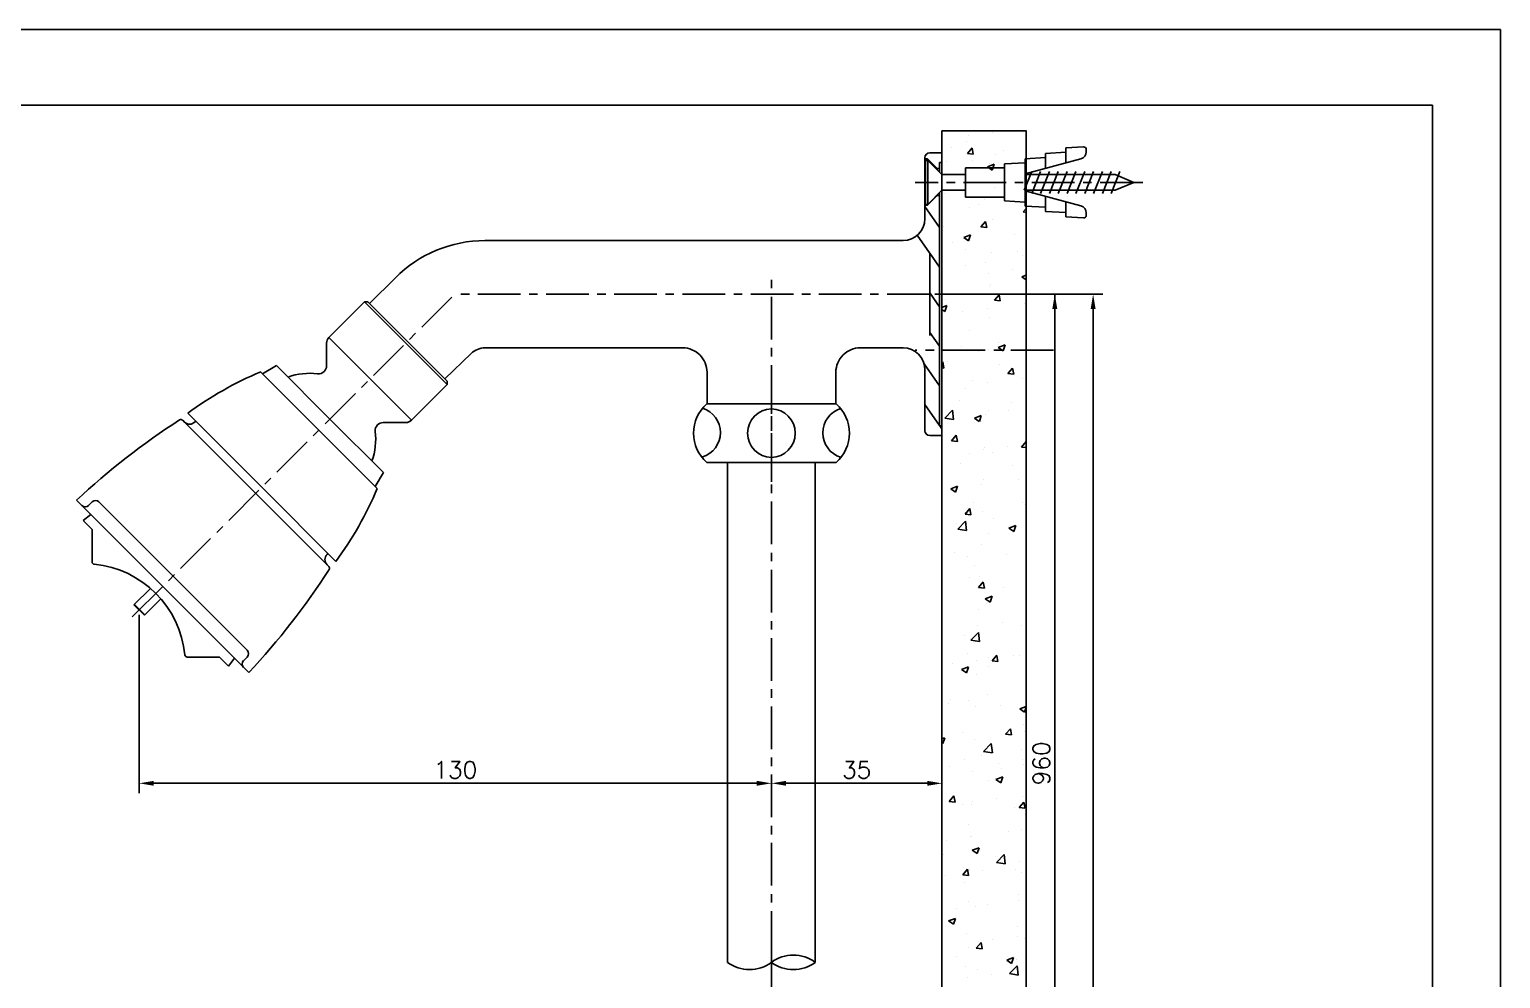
# Model space of a CAD drawing. Extents: x 12076 to 12670, y 5174 to 5594.
# Drawn here: x 12367.6 to 12669.5, y 5399.6 to 5594.2 of the extents above; entities that cross this region are included whole.
import ezdxf

# ---------------------------------------------------------------- set-up
doc = ezdxf.new("R2010")
doc.units = 0
doc.header["$LTSCALE"] = 7
doc.header["$MEASUREMENT"] = 0
doc.linetypes.add('CENTER', pattern=[2, 1.25, -0.25, 0.25, -0.25])
doc.layers.get('0').update_dxf_attribs({"color": 2, "linetype": 'CONTINUOUS'})
for name, color, linetype in [('CL', 1, 'CENTER'), ('D', 2, 'CONTINUOUS'), ('DIM', 2, 'CONTINUOUS'), ('DWG', 7, 'CONTINUOUS'), ('HT', 3, 'CONTINUOUS')]:
    doc.layers.add(name, color=color, linetype=linetype)
doc.styles.add('GHS', font='ROMANS.shx', dxfattribs={"bigfont": 'GHS.shx'})

# ---------------------------------------------------------------- blocks, each defined once
blk = doc.blocks.new('S')
at = {"layer": 'DWG', "color": 2}
for p, q in [((5596.35, 3276.4), (5600.01, 3276.61)), ((5596.35, 3275.51), (5596.35, 3276.4)), ((5600.54, 3276.11), (5600.54, 3275.6)), ((5568.04, 3273.82), (5567.54, 3273.82)), ((5567.54, 3264.82), (5567.54, 3273.82)), ((5568.04, 3273.82), (5568.04, 3269.32)), ((5568.04, 3273.82), (5570.94, 3270.92)), ((5583.79, 3273.12), (5587.98, 3273.36)), ((5583.79, 3272.32), (5583.79, 3273.12)), ((5587.98, 3274.17), (5592.17, 3274.41)), ((5587.98, 3273.36), (5587.98, 3274.17)), ((5599.43, 3274.15), (5587.98, 3271.06)), ((5587.98, 3273.36), (5587.98, 3269.32)), ((5592.17, 3275.28), (5596.35, 3275.51)), ((5592.17, 3274.41), (5592.17, 3275.28)), ((5592.17, 3274.41), (5592.17, 3272.19)), ((5596.35, 3275.51), (5596.35, 3273.32)), ((5570.94, 3270.92), (5575.79, 3270.92)), ((5570.94, 3270.92), (5570.94, 3267.72)), ((5583.79, 3272.32), (5575.79, 3272.32)), ((5575.79, 3272.32), (5575.79, 3269.32)), ((5583.79, 3266.32), (5583.79, 3272.32)), ((5587.82, 3267.72), (5589.37, 3271.57)), ((5587.98, 3270.92), (5606.46, 3270.92)), ((5589.37, 3267.07), (5591.18, 3271.57)), ((5591.18, 3267.07), (5592.99, 3271.57)), ((5592.99, 3267.07), (5594.8, 3271.57)), ((5594.8, 3267.07), (5596.61, 3271.57)), ((5596.61, 3267.07), (5598.42, 3271.57)), ((5598.42, 3267.07), (5600.23, 3271.57)), ((5600.23, 3267.07), (5602.04, 3271.57)), ((5602.04, 3267.07), (5603.85, 3271.57)), ((5603.85, 3267.07), (5605.66, 3271.57)), ((5605.66, 3267.07), (5607.47, 3271.57)), ((5610.33, 3269.33), (5606.46, 3270.92)), ((5568.04, 3264.82), (5568.04, 3269.32)), ((5568.04, 3264.82), (5570.94, 3267.72)), ((5570.94, 3267.72), (5575.79, 3267.72)), ((5575.79, 3266.32), (5575.79, 3269.32)), ((5587.98, 3265.28), (5587.98, 3269.32)), ((5587.98, 3267.72), (5606.46, 3267.72)), ((5599.43, 3264.49), (5587.98, 3267.59)), ((5610.33, 3269.33), (5606.47, 3267.72)), ((5567.54, 3264.82), (5568.04, 3264.82)), ((5583.79, 3266.32), (5575.79, 3266.32)), ((5583.79, 3266.32), (5583.79, 3265.52)), ((5583.79, 3265.52), (5587.98, 3265.28)), ((5587.98, 3265.28), (5587.98, 3264.47)), ((5587.98, 3264.47), (5592.17, 3264.23)), ((5592.17, 3264.23), (5592.17, 3266.45)), ((5592.17, 3264.23), (5592.17, 3263.37)), ((5596.35, 3263.13), (5596.35, 3265.32)), ((5592.17, 3263.37), (5596.35, 3263.13)), ((5596.35, 3263.13), (5596.35, 3262.24)), ((5596.35, 3262.24), (5600.01, 3262.03)), ((5600.54, 3263.04), (5600.54, 3262.53))]:
    blk.add_line(p, q, dxfattribs=at)
for centre, radius, start, end in [((5600.04, 3276.11), 0.5, 0.0005, 93.2254), ((5599.04, 3275.6), 1.5, 285.1209, 0.0005), ((5599.04, 3263.04), 1.5, 0.0005, 74.8801), ((5600.04, 3262.53), 0.5, 266.7756, 0.0005)]:
    blk.add_arc(centre, radius, start, end, dxfattribs=at)

msp = doc.modelspace()

# ---------------------------------------------------------------- linework, layer by layer
for p, q in [((12669.54, 5594.23), (12075.54, 5594.23)), ((12669.54, 5174.23), (12669.54, 5594.23))]:
    msp.add_line(p, q)
at = {"color": 4}
for p, q in [((12106.54, 5578.72), (12655.54, 5578.72)), ((12655.54, 5578.72), (12655.54, 5185.23))]:
    msp.add_line(p, q, dxfattribs=at)
at = {"layer": 'CL'}
for p, q in [((12596.09, 5562.86), (12549.4, 5562.86)), ((12519.9, 5264.65), (12519.9, 5544.5)), ((12388.72, 5473.75), (12454.9, 5539.93)), ((12388.72, 5473.75), (12454.9, 5539.93)), ((12552.4, 5539.93), (12454.9, 5539.93)), ((12552.4, 5539.93), (12454.9, 5539.93)), ((12577.77, 5528.46), (12549.4, 5528.46)), ((12519.9, 5501.43), (12519.9, 5519.43)), ((12519.9, 5501.43), (12519.9, 5519.43))]:
    msp.add_line(p, q, dxfattribs=at)
at = {"layer": 'D'}
for p, q in [((12553.4, 5539.93), (12587.92, 5539.93)), ((12578.05, 5539.93), (12578.05, 5358.08)), ((12585.92, 5357.64), (12585.92, 5537.23)), ((12390.13, 5474.16), (12390.13, 5437.62)), ((12393.13, 5439.62), (12516.9, 5439.62)), ((12522.9, 5439.62), (12551.9, 5439.62))]:
    msp.add_line(p, q, dxfattribs=at)
for centre, start, end in [((12524.4, 5396.9), 53.1301, 126.8699), ((12515.4, 5408.9), 233.1301, 306.8699), ((12524.4, 5408.9), 233.1301, 306.8699)]:
    msp.add_arc(centre, 7.5, start, end, dxfattribs=at)
for points in [[(12577.55, 5536.93), (12578.55, 5536.93), (12578.05, 5539.93)], [(12585.42, 5536.93), (12586.42, 5536.93), (12585.92, 5539.93)], [(12393.13, 5440.12), (12393.13, 5439.12), (12390.13, 5439.62)], [(12516.9, 5440.12), (12516.9, 5439.12), (12519.9, 5439.62)], [(12522.9, 5440.12), (12522.9, 5439.12), (12519.9, 5439.62)], [(12551.9, 5440.12), (12551.9, 5439.12), (12554.9, 5439.62)]]:
    msp.add_solid(points, dxfattribs=at)
at = {"layer": 'DIM'}
msp.add_line((12519.9, 5408.49), (12519.9, 5396.59), dxfattribs=at)
at = {"layer": 'DWG'}
for p, q in [((12551.4, 5555.43), (12551.4, 5567.93)), ((12551.9, 5567.68), (12551.4, 5567.68)), ((12551.9, 5567.68), (12551.9, 5567.36)), ((12553.9, 5565.68), (12551.9, 5567.68)), ((12554.9, 5568.93), (12552.4, 5568.93)), ((12554.9, 5564.46), (12554.9, 5568.93)), ((12554.4, 5565.68), (12553.9, 5565.68)), ((12553.9, 5565.68), (12553.9, 5565.46)), ((12554.4, 5564.96), (12554.4, 5566.93)), ((12554.4, 5566.93), (12554.9, 5566.93)), ((12553.9, 5560.18), (12551.9, 5558.18)), ((12551.9, 5558.36), (12551.9, 5558.18)), ((12553.9, 5560.26), (12553.9, 5560.18)), ((12554.4, 5560.18), (12553.9, 5560.18)), ((12554.4, 5512.93), (12554.4, 5560.76)), ((12554.9, 5510.93), (12554.9, 5561.26)), ((12551.9, 5558.18), (12551.4, 5558.18)), ((12546.9, 5550.93), (12461.11, 5550.93)), ((12552.4, 5548.43), (12552.4, 5531.43)), ((12442.73, 5543.31), (12437.43, 5538.01)), ((12442.73, 5543.31), (12437.43, 5538.01)), ((12429.06, 5531.05), (12436.36, 5538.36)), ((12436.36, 5538.36), (12453.34, 5521.39)), ((12436.36, 5538.36), (12437.07, 5538.36)), ((12437.07, 5538.36), (12445.2, 5530.23)), ((12428.59, 5525.24), (12428.59, 5529.92)), ((12446.03, 5514.08), (12429.06, 5531.05)), ((12445.2, 5530.23), (12453.34, 5522.1)), ((12501.68, 5528.93), (12461.11, 5528.93)), ((12546.9, 5528.93), (12538.12, 5528.93)), ((12418.34, 5525.29), (12415.47, 5523.63)), ((12418.32, 5525.28), (12418.45, 5525.19)), ((12429.3, 5514.33), (12418.34, 5525.29)), ((12452.88, 5522.56), (12458.29, 5527.76)), ((12427.04, 5512.06), (12415.07, 5524.03)), ((12428.09, 5524.07), (12428.12, 5524.1)), ((12506.68, 5517.43), (12506.68, 5523.93)), ((12533.12, 5517.43), (12533.12, 5523.93)), ((12551.4, 5511.93), (12551.4, 5524.43)), ((12446.03, 5514.08), (12453.34, 5521.39)), ((12453.34, 5521.39), (12453.34, 5522.1)), ((12519.9, 5517.43), (12506.61, 5517.43)), ((12533.19, 5517.43), (12519.9, 5517.43)), ((12399.43, 5513.72), (12399.07, 5514.08)), ((12399.43, 5513.72), (12414.06, 5499.09)), ((12415.3, 5500.33), (12400.1, 5515.53)), ((12401.73, 5513.9), (12401.55, 5513.72)), ((12440.27, 5503.37), (12429.3, 5514.33)), ((12439.05, 5513.11), (12439.08, 5513.14)), ((12440.21, 5513.61), (12444.89, 5513.61)), ((12439, 5500.1), (12427.04, 5512.06)), ((12554.9, 5510.93), (12552.4, 5510.93)), ((12554.4, 5512.93), (12554.9, 5512.93)), ((12519.9, 5505.43), (12506.61, 5505.43)), ((12510.9, 5402.9), (12510.9, 5505.43)), ((12533.19, 5505.43), (12519.9, 5505.43)), ((12528.9, 5402.9), (12528.9, 5505.43)), ((12440.27, 5503.37), (12438.6, 5500.5)), ((12414.06, 5499.09), (12428.69, 5484.45)), ((12430.51, 5485.13), (12415.3, 5500.33)), ((12377.29, 5497.67), (12378.35, 5496.61)), ((12412.65, 5462.32), (12378.35, 5496.61)), ((12380.47, 5497.32), (12379.77, 5496.61)), ((12381.89, 5497.32), (12397.09, 5482.12)), ((12378.63, 5493.5), (12380.25, 5494.72)), ((12378.63, 5493.5), (12380.47, 5491.66)), ((12380.47, 5491.66), (12380.47, 5485.04)), ((12428.88, 5486.76), (12428.69, 5486.57)), ((12429.05, 5484.09), (12428.69, 5484.45)), ((12412.29, 5466.91), (12397.09, 5482.12)), ((12389.07, 5476.22), (12392.45, 5479.6)), ((12391.2, 5474.1), (12394.57, 5477.48)), ((12391.2, 5474.1), (12389.07, 5476.22)), ((12391.28, 5474.18), (12389.15, 5476.3)), ((12400.02, 5465.5), (12406.64, 5465.5)), ((12406.64, 5465.5), (12408.47, 5463.66)), ((12408.47, 5463.66), (12409.69, 5465.27)), ((12412.29, 5465.5), (12411.59, 5464.79)), ((12412.65, 5462.32), (12411.59, 5463.38))]:
    msp.add_line(p, q, dxfattribs=at)
for centre, radius, start, end in [((12552.4, 5567.93), 1, 90, 180), ((12546.9, 5555.43), 4.5, 270, 0), ((12461.11, 5524.93), 26, 90, 135), ((12430.19, 5529.92), 1.6, 135, 180), ((12461.11, 5524.93), 4, 90, 135), ((12461.11, 5524.93), 4, 90, 135), ((12501.68, 5523.93), 5, 359.9997, 90.0003), ((12538.12, 5523.93), 5, 89.9997, 180.0003), ((12546.9, 5524.43), 4.5, 0, 90), ((12426.99, 5525.24), 1.6, 315, 0), ((12444.36, 5454.98), 75, 112.9841, 126.1623), ((12425.19, 5510.22), 13.49, 83.2881, 109.4627), ((12426.96, 5525.21), 1.6, 263.2881, 315), ((12511.9, 5511.43), 8, 131.4096, 228.5904), ((12504.16, 5511.55), 5.25, 287.6654, 72.2722), ((12519.99, 5511.43), 5, 91.1472, 268.8528), ((12519.79, 5511.43), 5, 271.1472, 88.8528), ((12535.69, 5511.49), 5.25, 107.7278, 252.3346), ((12527.9, 5511.43), 8, 311.4096, 48.5904), ((12479.66, 5388.03), 150, 122.7808, 133.0355), ((12398.71, 5513.72), 0.5, 45, 122.7808), ((12400.49, 5514.78), 1.5, 225, 315), ((12440.18, 5511.98), 1.6, 135, 186.7119), ((12440.21, 5512.01), 1.6, 90, 135), ((12444.89, 5515.21), 1.6, 270, 315), ((12425.19, 5510.22), 13.49, 340.5373, 6.7119), ((12552.4, 5511.93), 1, 180, 270), ((12369.96, 5529.38), 75, 323.8377, 337.0159), ((12379.06, 5497.32), 1, 225, 315), ((12381.18, 5496.61), 1, 45, 135), ((12429.75, 5485.51), 1.5, 135, 225), ((12380.97, 5485.04), 0.5, 180, 264.4356), ((12378.92, 5463.94), 20.7, 5.5644, 84.4356), ((12303.01, 5564.68), 150, 316.9645, 327.2192), ((12428.7, 5483.74), 0.5, 327.2192, 45), ((12400.02, 5466), 0.5, 185.5644, 270), ((12412.29, 5464.08), 1, 135, 225), ((12411.59, 5466.21), 1, 315, 45)]:
    msp.add_arc(centre, radius, start, end, dxfattribs=at)
at = {"layer": 'HT'}
for p, q in [((12559.86, 5571.2), (12559.86, 5571.2)), ((12560.27, 5572.47), (12560.27, 5572.47)), ((12565.27, 5573.13), (12565.27, 5573.13)), ((12571.52, 5573.2), (12571.52, 5573.2)), ((12556.85, 5569.95), (12556.85, 5569.95)), ((12560.11, 5568.77), (12561.07, 5569.92)), ((12560.11, 5568.77), (12561.3, 5568.66)), ((12561.31, 5568.66), (12561.08, 5569.91)), ((12565.84, 5568.51), (12565.84, 5568.51)), ((12567.52, 5569.49), (12567.52, 5569.49)), ((12555, 5564.59), (12555, 5564.59)), ((12555.74, 5567.23), (12555.74, 5567.23)), ((12560.01, 5565.24), (12560.01, 5565.24)), ((12561.06, 5567.26), (12561.06, 5567.26)), ((12564.23, 5566.06), (12565.63, 5566.6)), ((12564.23, 5566.06), (12565.22, 5565.39)), ((12564.65, 5566.81), (12564.65, 5566.81)), ((12565.23, 5565.39), (12565.63, 5566.6)), ((12567.59, 5566.24), (12567.59, 5566.24)), ((12571.74, 5566.81), (12571.74, 5566.81)), ((12565.6, 5561.86), (12565.6, 5561.86)), ((12555.5, 5560.58), (12555.5, 5560.58)), ((12562.32, 5558.35), (12562.32, 5558.35)), ((12563.54, 5559.33), (12563.54, 5559.33)), ((12554.4, 5553.61), (12551.4, 5557.9)), ((12560.62, 5557.81), (12560.62, 5557.81)), ((12571.54, 5556.82), (12572.18, 5557.48)), ((12571.54, 5556.82), (12572.18, 5556.72)), ((12555.26, 5553.92), (12555.26, 5553.92)), ((12562.88, 5553.72), (12563.85, 5554.87)), ((12562.88, 5553.72), (12564.08, 5553.62)), ((12564.08, 5553.62), (12563.85, 5554.87)), ((12565.36, 5555.2), (12565.36, 5555.2)), ((12552.35, 5548.43), (12549.83, 5552.02)), ((12557.06, 5550.46), (12557.06, 5550.46)), ((12559.36, 5551.56), (12560.76, 5552.1)), ((12559.36, 5551.56), (12560.36, 5550.89)), ((12560.36, 5550.88), (12560.77, 5552.09)), ((12569.69, 5552.13), (12569.69, 5552.13)), ((12554.4, 5545.49), (12552.4, 5548.35)), ((12555.01, 5547.26), (12555.01, 5547.26)), ((12559.65, 5549.11), (12559.65, 5549.11)), ((12563.87, 5546.42), (12563.87, 5546.42)), ((12565.12, 5548.54), (12565.12, 5548.54)), ((12570.32, 5548.66), (12570.32, 5548.66)), ((12571.46, 5547.88), (12571.46, 5547.88)), ((12559.8, 5545.88), (12559.8, 5545.88)), ((12564.43, 5544.24), (12564.43, 5544.24)), ((12569.44, 5544.9), (12569.44, 5544.9)), ((12571.3, 5543.51), (12572.18, 5543.84)), ((12571.3, 5543.51), (12572.18, 5542.91)), ((12564.59, 5541.48), (12564.59, 5541.48)), ((12564.87, 5541.88), (12564.87, 5541.88)), ((12554.4, 5537.37), (12552.4, 5540.23)), ((12554.9, 5537.21), (12555.9, 5537.59)), ((12555.5, 5536.38), (12555.9, 5537.59)), ((12555.67, 5538.94), (12555.67, 5538.94)), ((12565.66, 5538.68), (12566.62, 5539.83)), ((12565.66, 5538.68), (12566.85, 5538.58)), ((12566.35, 5538.49), (12566.35, 5538.49)), ((12566.86, 5538.57), (12566.63, 5539.82)), ((12571.75, 5538.01), (12571.75, 5538.01)), ((12554.9, 5536.78), (12555.49, 5536.38)), ((12559.17, 5536.35), (12559.17, 5536.35)), ((12564.18, 5537.01), (12564.18, 5537.01)), ((12564.63, 5535.22), (12564.63, 5535.22)), ((12554.4, 5529.25), (12552.4, 5532.11)), ((12560.57, 5532.48), (12560.57, 5532.48)), ((12558.92, 5529.12), (12558.92, 5529.12)), ((12562.45, 5528.27), (12562.45, 5528.27)), ((12564.39, 5528.57), (12564.39, 5528.57)), ((12566.44, 5529), (12567.84, 5529.54)), ((12566.44, 5529), (12567.43, 5528.33)), ((12566.49, 5530.12), (12566.49, 5530.12)), ((12567.43, 5528.33), (12567.84, 5529.54)), ((12554.4, 5521.13), (12551.22, 5525.67)), ((12554.9, 5525.86), (12555.05, 5526.04)), ((12555.29, 5524.78), (12555.06, 5526.04)), ((12555.99, 5526.04), (12555.99, 5526.04)), ((12566.67, 5525.58), (12566.67, 5525.58)), ((12554.9, 5524.82), (12555.28, 5524.79)), ((12561.23, 5522.23), (12561.23, 5522.23)), ((12568.43, 5523.64), (12569.4, 5524.79)), ((12568.43, 5523.64), (12569.63, 5523.53)), ((12569.63, 5523.53), (12569.4, 5524.78)), ((12571.4, 5522.55), (12571.4, 5522.55)), ((12559.74, 5520.55), (12559.74, 5520.55)), ((12564.14, 5521.91), (12564.14, 5521.91)), ((12554.4, 5513.01), (12551.4, 5517.3)), ((12555.5, 5514.54), (12557.06, 5516.16)), ((12557.28, 5514.26), (12557.06, 5516.16)), ((12558.47, 5518.1), (12558.47, 5518.1)), ((12564.53, 5516.16), (12564.53, 5516.16)), ((12569.15, 5517.65), (12569.15, 5517.65)), ((12555.5, 5514.54), (12557.28, 5514.26)), ((12555.97, 5514.34), (12555.97, 5514.34)), ((12561.57, 5514.5), (12562.97, 5515.04)), ((12561.57, 5514.5), (12562.56, 5513.83)), ((12562.57, 5513.83), (12562.97, 5515.03)), ((12563.9, 5515.25), (12563.9, 5515.25)), ((12568.6, 5516.01), (12568.6, 5516.01)), ((12554.9, 5512.3), (12554.46, 5512.93)), ((12556.86, 5509.85), (12557.83, 5511)), ((12558.06, 5509.74), (12557.83, 5510.99)), ((12556.86, 5509.85), (12558.06, 5509.74)), ((12560.51, 5507.16), (12560.51, 5507.16)), ((12563.34, 5508.12), (12563.34, 5508.12)), ((12563.66, 5508.59), (12563.66, 5508.59)), ((12565.25, 5507.43), (12565.25, 5507.43)), ((12568.35, 5508.78), (12568.35, 5508.78)), ((12571.21, 5508.59), (12572.17, 5509.74)), ((12571.21, 5508.59), (12572.18, 5508.51)), ((12572.17, 5509.16), (12572.17, 5509.16)), ((12572.18, 5509.71), (12572.18, 5509.74)), ((12558.79, 5505.2), (12558.79, 5505.2)), ((12569.47, 5504.75), (12569.47, 5504.75)), ((12563.41, 5501.93), (12563.41, 5501.93)), ((12570.66, 5501.89), (12570.66, 5501.89)), ((12556.7, 5500), (12558.1, 5500.54)), ((12556.7, 5500), (12557.7, 5499.33)), ((12557.7, 5499.32), (12558.11, 5500.53)), ((12558.08, 5500.23), (12558.08, 5500.23)), ((12563.08, 5500.89), (12563.08, 5500.89)), ((12559.64, 5494.8), (12560.6, 5495.95)), ((12559.68, 5495.22), (12559.68, 5495.22)), ((12560.84, 5494.69), (12560.61, 5495.95)), ((12561.27, 5497.27), (12561.27, 5497.27)), ((12563.17, 5495.28), (12563.17, 5495.28)), ((12571.34, 5497.23), (12571.34, 5497.23)), ((12571.95, 5496.82), (12571.95, 5496.82)), ((12557.82, 5493), (12557.82, 5493)), ((12558.15, 5491.75), (12559.71, 5493.37)), ((12559.64, 5494.8), (12560.83, 5494.7)), ((12559.93, 5491.47), (12559.71, 5493.37)), ((12565.4, 5494), (12565.4, 5494)), ((12568.64, 5491.95), (12570.04, 5492.48)), ((12568.64, 5491.95), (12569.64, 5491.27)), ((12569.64, 5491.27), (12570.04, 5492.48)), ((12558.15, 5491.75), (12559.93, 5491.47)), ((12564.47, 5490.83), (12564.47, 5490.83)), ((12557.38, 5487.05), (12557.38, 5487.05)), ((12560.14, 5486.11), (12560.14, 5486.11)), ((12562.93, 5488.62), (12562.93, 5488.62)), ((12568.06, 5486.6), (12568.06, 5486.6)), ((12561.6, 5484.36), (12561.6, 5484.36)), ((12572.11, 5483.83), (12572.11, 5483.83)), ((12560.45, 5481.83), (12560.45, 5481.83)), ((12562.41, 5479.76), (12563.38, 5480.91)), ((12562.68, 5481.96), (12562.68, 5481.96)), ((12563.61, 5479.65), (12563.38, 5480.9)), ((12567.51, 5479.88), (12567.51, 5479.88)), ((12562.41, 5479.76), (12563.61, 5479.66)), ((12563.77, 5477.44), (12565.17, 5477.98)), ((12563.77, 5477.44), (12564.77, 5476.77)), ((12564.77, 5476.77), (12565.18, 5477.98)), ((12562.44, 5475.3), (12562.44, 5475.3)), ((12564.08, 5476.43), (12564.08, 5476.43)), ((12562.24, 5472), (12562.24, 5472)), ((12567.25, 5472.66), (12567.25, 5472.66)), ((12571.29, 5471.9), (12571.29, 5471.9)), ((12559.62, 5469.9), (12559.62, 5469.9)), ((12560.8, 5468.95), (12562.36, 5470.58)), ((12560.8, 5468.95), (12562.58, 5468.68)), ((12562.2, 5468.65), (12562.2, 5468.65)), ((12562.58, 5468.67), (12562.36, 5470.57)), ((12560.18, 5466.21), (12560.18, 5466.21)), ((12561.99, 5464.77), (12561.99, 5464.77)), ((12564.41, 5465.51), (12564.41, 5465.51)), ((12565.19, 5464.72), (12566.15, 5465.87)), ((12566.39, 5464.61), (12566.16, 5465.86)), ((12569.56, 5465.76), (12569.56, 5465.76)), ((12570.86, 5465.76), (12570.86, 5465.76)), ((12556.98, 5464.11), (12556.98, 5464.11)), ((12558.91, 5462.94), (12560.31, 5463.48)), ((12558.91, 5462.94), (12559.9, 5462.27)), ((12559.91, 5462.26), (12560.31, 5463.47)), ((12561.95, 5461.99), (12561.95, 5461.99)), ((12564.4, 5463.52), (12564.4, 5463.52)), ((12565.19, 5464.72), (12566.38, 5464.61)), ((12556.2, 5456.04), (12556.2, 5456.04)), ((12556.73, 5456.88), (12556.73, 5456.88)), ((12560.39, 5456.51), (12560.39, 5456.51)), ((12564.3, 5457.88), (12564.3, 5457.88)), ((12572.05, 5458.51), (12572.05, 5458.51)), ((12572.1, 5456.83), (12572.1, 5456.83)), ((12561.71, 5455.33), (12561.71, 5455.33)), ((12566.88, 5455.59), (12566.88, 5455.59)), ((12570.85, 5454.89), (12572.18, 5455.4)), ((12570.85, 5454.89), (12571.84, 5454.22)), ((12571.84, 5454.21), (12572.18, 5455.21)), ((12559.04, 5449.99), (12559.04, 5449.99)), ((12567.96, 5449.67), (12568.93, 5450.82)), ((12567.96, 5449.67), (12569.16, 5449.57)), ((12569.16, 5449.56), (12568.93, 5450.82)), ((12571.67, 5451.65), (12571.67, 5451.65)), ((12571.85, 5450.17), (12571.85, 5450.17)), ((12554.9, 5448.77), (12555.44, 5448.97)), ((12554.9, 5447.86), (12555.04, 5447.77)), ((12555.04, 5447.76), (12555.45, 5448.97)), ((12561.47, 5448.67), (12561.47, 5448.67)), ((12563.45, 5446.16), (12565.01, 5447.79)), ((12565.24, 5445.88), (12565.01, 5447.78)), ((12559.56, 5444.57), (12559.56, 5444.57)), ((12562.99, 5445.37), (12562.99, 5445.37)), ((12563.45, 5446.16), (12565.23, 5445.89)), ((12566.41, 5443.76), (12566.41, 5443.76)), ((12571.23, 5446.57), (12571.23, 5446.57)), ((12571.42, 5444.42), (12571.42, 5444.42)), ((12556.53, 5443.14), (12556.53, 5443.14)), ((12561.22, 5442.01), (12561.22, 5442.01)), ((12565.98, 5440.38), (12567.38, 5440.92)), ((12566.98, 5439.71), (12567.38, 5440.92)), ((12567.2, 5442.69), (12567.2, 5442.69)), ((12571.61, 5443.51), (12571.61, 5443.51)), ((12564.36, 5440.18), (12564.36, 5440.18)), ((12565.98, 5440.38), (12566.97, 5439.71)), ((12556.39, 5435.88), (12557.36, 5437.03)), ((12556.39, 5435.88), (12557.59, 5435.78)), ((12557.59, 5435.77), (12557.36, 5437.03)), ((12559.01, 5435.21), (12559.01, 5435.21)), ((12560.98, 5435.36), (12560.98, 5435.36)), ((12561.15, 5435.87), (12561.15, 5435.87)), ((12566.16, 5436.53), (12566.16, 5436.53)), ((12569.68, 5434.76), (12569.68, 5434.76)), ((12570.74, 5434.63), (12571.7, 5435.78)), ((12570.74, 5434.63), (12571.93, 5434.52)), ((12571.37, 5436.86), (12571.37, 5436.86)), ((12571.94, 5434.52), (12571.71, 5435.77)), ((12571.99, 5433.18), (12571.99, 5433.18)), ((12560.33, 5431.18), (12560.33, 5431.18)), ((12560.74, 5428.7), (12560.74, 5428.7)), ((12560.89, 5428.64), (12560.89, 5428.64)), ((12568.47, 5429.64), (12568.47, 5429.64)), ((12571.13, 5430.2), (12571.13, 5430.2)), ((12555.89, 5427.99), (12555.89, 5427.99)), ((12561.11, 5425.88), (12562.51, 5426.42)), ((12561.11, 5425.88), (12562.11, 5425.21)), ((12562.11, 5425.21), (12562.52, 5426.41)), ((12555.11, 5424.99), (12555.11, 5424.99)), ((12565.79, 5424.54), (12565.79, 5424.54)), ((12566.1, 5423.37), (12567.66, 5424.99)), ((12566.1, 5423.37), (12567.88, 5423.09)), ((12567.89, 5423.09), (12567.67, 5424.99)), ((12570.88, 5423.54), (12570.88, 5423.54)), ((12555.63, 5420.76), (12555.63, 5420.76)), ((12559.17, 5420.84), (12560.13, 5421.99)), ((12559.17, 5420.84), (12560.36, 5420.73)), ((12559.33, 5422.3), (12559.33, 5422.3)), ((12560.37, 5420.73), (12560.14, 5421.98)), ((12560.49, 5422.04), (12560.49, 5422.04)), ((12563.21, 5421.75), (12563.21, 5421.75)), ((12570.01, 5421.85), (12570.01, 5421.85)), ((12571.17, 5421.25), (12571.17, 5421.25)), ((12559.5, 5419.25), (12559.5, 5419.25)), ((12570.64, 5416.88), (12570.64, 5416.88)), ((12557.95, 5413.87), (12557.95, 5413.87)), ((12560.25, 5415.38), (12560.25, 5415.38)), ((12561.81, 5414.37), (12561.81, 5414.37)), ((12564.3, 5414.85), (12564.3, 5414.85)), ((12570.58, 5415.53), (12570.58, 5415.53)), ((12556.25, 5411.38), (12557.65, 5411.92)), ((12556.25, 5411.38), (12557.24, 5410.71)), ((12557.25, 5410.7), (12557.65, 5411.91)), ((12560.01, 5408.72), (12560.01, 5408.72)), ((12565.32, 5407.64), (12565.32, 5407.64)), ((12570.32, 5408.3), (12570.32, 5408.3)), ((12570.4, 5410.22), (12570.4, 5410.22)), ((12571.93, 5407.86), (12571.93, 5407.86)), ((12560.27, 5405.85), (12560.27, 5405.85)), ((12561.94, 5405.8), (12562.91, 5406.94)), ((12561.94, 5405.8), (12563.14, 5405.69)), ((12563.14, 5405.69), (12562.91, 5406.94)), ((12557.91, 5404.15), (12557.91, 5404.15)), ((12559.76, 5402.07), (12559.76, 5402.07)), ((12562.13, 5401.46), (12562.13, 5401.46)), ((12568.19, 5403.33), (12569.59, 5403.86)), ((12568.19, 5403.33), (12569.18, 5402.65)), ((12568.59, 5403.7), (12568.59, 5403.7)), ((12568.76, 5400.58), (12570.31, 5402.2)), ((12569.18, 5402.65), (12569.59, 5403.86)), ((12570.15, 5403.57), (12570.15, 5403.57)), ((12570.54, 5400.3), (12570.32, 5402.2)), ((12560.05, 5399.75), (12560.05, 5399.75)), ((12565.06, 5400.41), (12565.06, 5400.41)), ((12568.76, 5400.58), (12570.53, 5400.3))]:
    msp.add_line(p, q, dxfattribs=at)
msp.add_lwpolyline([(12554.9, 5189.84), (12572.18, 5189.84), (12572.18, 5573.43), (12554.9, 5573.43)], close=True, dxfattribs=at)

# ---------------------------------------------------------------- block references
at = {"layer": 'D'}
msp.add_blockref('S', (6983.96, 2293.54), dxfattribs=at)

# ---------------------------------------------------------------- texts
at = {"layer": 'D', "insert": (12575.3, 5443.71), "char_height": 3.5, "attachment_point": 5, "rotation": 90, "style": 'GHS'}
msp.add_mtext('960', dxfattribs=at)
at = {"layer": 'D', "char_height": 3.5, "attachment_point": 5, "style": 'GHS'}
for s, insert in [('\\A1;130', (12455.02, 5442.37)), ('\\A1;35', (12537.4, 5442.37))]:
    msp.add_mtext(s, dxfattribs=dict(at, insert=insert))

doc.saveas('drawing.dxf')
